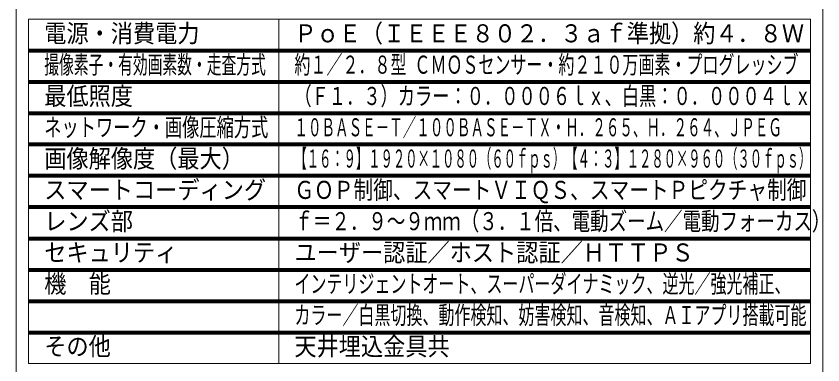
# Model space of a CAD drawing. Units: millimetres on the paper. Extents: x -400 to 400, y -280 to 280.
# Drawn here: x 129 to 258, y 126.3 to 182 of the extents above; entities that cross this region are included whole.
import ezdxf
from ezdxf.enums import TextEntityAlignment as Align

# ---------------------------------------------------------------- set-up
doc = ezdxf.new("R2010")
doc.units = ezdxf.units.MM
for name, color, linetype, lineweight in [('0-0_0', 1, 'Continuous', 80), ('0-2_Defpoints', 2, 'Continuous', 80), ('0-3_WAKU-M', 7, 'Continuous', 20)]:
    doc.layers.add(name, color=color, linetype=linetype, lineweight=lineweight)
doc.styles.add('ＭＳ ゴシック', font='')
doc.styles.get('ＭＳ ゴシック').set_extended_font_data('MS Gothic')

msp = doc.modelspace()

# ---------------------------------------------------------------- linework, layer by layer
at = {"layer": '0-0_0', "color": 4, "lineweight": 9}
for p, q in [((131.007, 126.536), (131.007, 181.536)), ((131.007, 181.536), (256.007, 181.536)), ((171.007, 126.536), (171.007, 181.536)), ((256.007, 126.536), (256.007, 181.536)), ((131.007, 126.536), (256.007, 126.536))]:
    msp.add_line(p, q, dxfattribs=at)
at = {"layer": '0-0_0'}
for p, q in [((131.007, 176.536), (256.007, 176.536)), ((131.007, 171.536), (256.007, 171.536)), ((131.007, 166.536), (256.007, 166.536)), ((256.007, 161.536), (131.007, 161.536)), ((256.007, 156.536), (131.007, 156.536)), ((256.007, 151.536), (131.007, 151.536)), ((131.007, 146.536), (256.007, 146.536)), ((131.007, 141.536), (256.007, 141.536)), ((131.007, 136.536), (256.007, 136.536)), ((131.007, 131.536), (256.007, 131.536))]:
    msp.add_line(p, q, dxfattribs=at)
at = {"layer": '0-3_WAKU-M'}
for p, q in [((129.007, 241.536), (129.007, 1.536)), ((258.007, 241.536), (258.007, -238.464))]:
    msp.add_line(p, q, dxfattribs=at)

# ---------------------------------------------------------------- texts
at = {"layer": '0-2_Defpoints', "style": 'ＭＳ ゴシック'}
for s, height, width, p in [('電源・消費電力', 2.889, 0.9, (133.507, 176.981)), ('ＰｏＥ（ＩＥＥＥ８０２．３ａｆ準拠）約４．８Ｗ', 2.886, 0.9, (173.507, 176.981)), ('撮像素子・有効画素数・走査方式', 2.886, 0.6, (133.507, 171.981)), ('約１／２．８型 ＣＭＯＳセンサー・約２１０万画素・プログレッシブ', 2.886, 0.65, (173.507, 171.981)), ('最低照度', 2.889, 0.9, (133.507, 166.981)), ('（Ｆ１．３）カラー：０．０００６ｌｘ、白黒：０．０００４ｌｘ', 2.886, 0.7, (173.507, 166.981)), ('ネットワーク・画像圧縮方式', 2.886, 0.7, (133.507, 161.981)), ('１０ＢＡＳＥ－Ｔ／１００ＢＡＳＥ－ＴＸ・Ｈ．２６５、Ｈ．２６４、ＪＰＥＧ', 2.886, 0.55, (173.507, 161.981)), ('画像解像度（最大）', 2.889, 0.9, (133.507, 156.981)), ('【１６：９】１９２０×１０８０（６０ｆｐｓ）【４：３】１２８０×９６０（３０ｆｐｓ）', 2.886, 0.5, (173.507, 156.981)), ('スマートコーディング', 2.889, 0.9, (133.507, 151.981)), ('ＧＯＰ制御、スマートＶＩＱＳ、スマートＰピクチャ制御', 2.886, 0.8, (173.507, 151.981)), ('レンズ部', 2.889, 0.9, (133.507, 146.981)), ('ｆ＝２．９～９ｍｍ（３．１倍、電動ズーム／電動フォーカス）', 2.889, 0.75, (173.507, 146.981)), ('セキュリティ', 2.889, 0.9, (133.507, 141.981)), ('ユーザー認証／ホスト認証／ＨＴＴＰＳ', 2.889, 0.9, (173.507, 141.981)), ('機\u3000能', 2.889, 0.9, (133.507, 136.981)), ('インテリジェントオート、スーパーダイナミック、逆光／強光補正、', 2.886, 0.65, (173.507, 136.981)), ('カラー／白黒切換、動作検知、妨害検知、音検知、ＡＩアプリ搭載可能', 2.886, 0.65, (173.507, 131.981)), ('その他', 2.889, 0.9, (133.507, 126.981)), ('天井埋込金具共', 2.889, 0.9, (173.507, 126.981))]:
    msp.add_text(s, height=height, dxfattribs=dict(at, width=width)).set_placement(p, align=Align.BOTTOM_LEFT)

doc.saveas('drawing.dxf')
